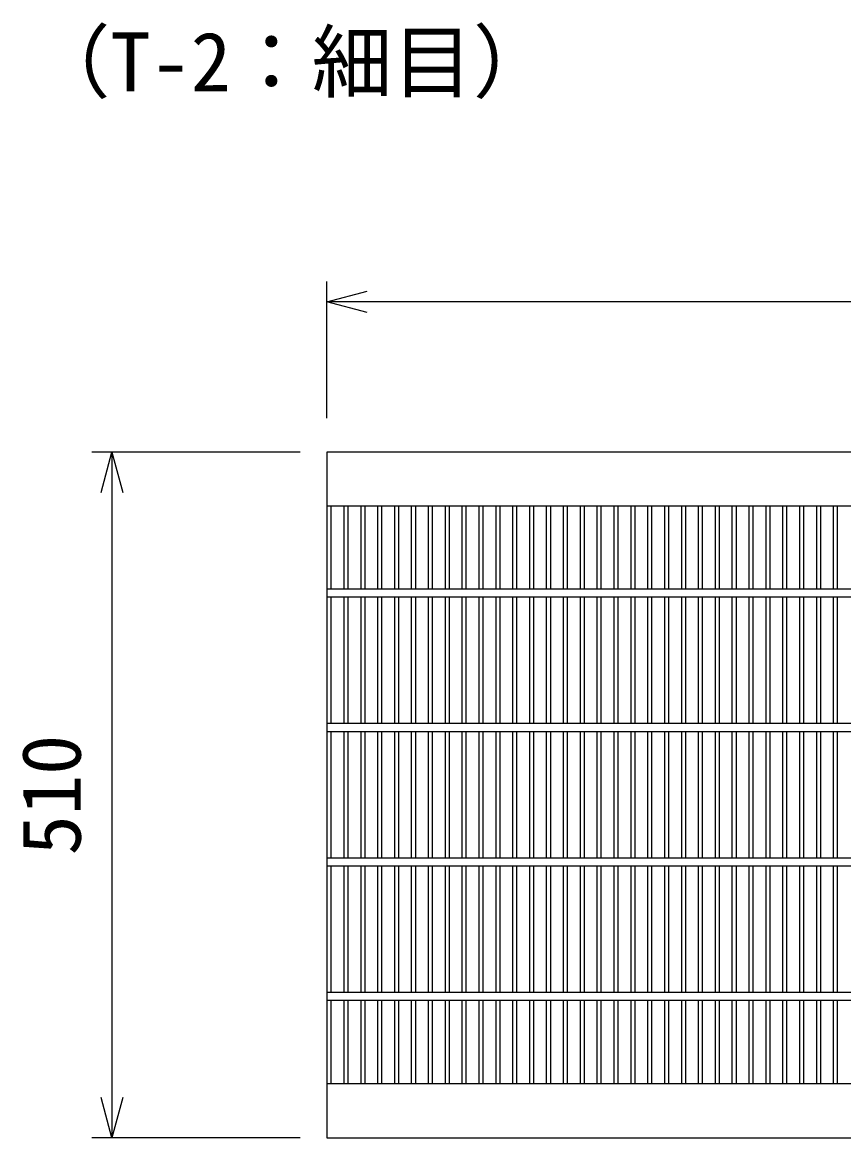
# Model space of a CAD drawing. Units: millimetres, scale not verified. Extents: x -25200 to 25200, y -8910 to 8910.
# Drawn here: x -7103 to -6492, y -5435 to -4605 of the extents above; entities that cross this region are included whole.
import ezdxf
from ezdxf.enums import TextEntityAlignment as Align

# ---------------------------------------------------------------- set-up
doc = ezdxf.new("R2010")
doc.units = ezdxf.units.MM
doc.header["$LTSCALE"] = 30
doc.layers.add('0-0_DIM', color=7, linetype='Continuous', lineweight=25)
doc.layers.add('0-2_HATCH', color=6, linetype='Continuous', lineweight=25)
doc.styles.add('ＭＳ ゴシック', font='')
doc.styles.get('ＭＳ ゴシック').set_extended_font_data('MS Gothic')

msp = doc.modelspace()

# ---------------------------------------------------------------- linework, layer by layer
at = {"layer": '0-0_DIM'}
for p, q in [((-6876.52, -4899.7), (-6876.52, -4798.11)), ((-5881.52, -4813.11), (-6876.52, -4813.11)), ((-6896.52, -4924.92), (-7051.52, -4924.92)), ((-7036.52, -4924.92), (-7036.52, -5434.92)), ((-6896.52, -5434.92), (-7051.52, -5434.92))]:
    msp.add_line(p, q, dxfattribs=at)
for points in [[(-6846.52, -4821.15), (-6876.52, -4813.11), (-6846.52, -4805.07)], [(-7044.56, -4954.92), (-7036.52, -4924.92), (-7028.48, -4954.92)], [(-7028.48, -5404.92), (-7036.52, -5434.92), (-7044.56, -5404.92)]]:
    msp.add_lwpolyline(points, dxfattribs=at)
at = {"layer": '0-2_HATCH'}
for p, q in [((-6876.52, -4964.92), (-5881.52, -4964.92)), ((-6873.52, -4964.92), (-6873.52, -5026.92)), ((-6863.96, -4964.92), (-6863.96, -5026.92)), ((-6860.96, -4964.92), (-6860.96, -5026.92)), ((-6851.41, -4964.92), (-6851.41, -5026.92)), ((-6848.41, -4964.92), (-6848.41, -5026.92)), ((-6838.85, -4964.92), (-6838.85, -5026.92)), ((-6835.85, -4964.92), (-6835.85, -5026.92)), ((-6826.29, -4964.92), (-6826.29, -5026.92)), ((-6823.29, -4964.92), (-6823.29, -5026.92)), ((-6813.73, -4964.92), (-6813.73, -5026.92)), ((-6810.73, -4964.92), (-6810.73, -5026.92)), ((-6801.18, -4964.92), (-6801.18, -5026.92)), ((-6798.18, -4964.92), (-6798.18, -5026.92)), ((-6788.62, -4964.92), (-6788.62, -5026.92)), ((-6785.62, -4964.92), (-6785.62, -5026.92)), ((-6776.06, -4964.92), (-6776.06, -5026.92)), ((-6773.06, -4964.92), (-6773.06, -5026.92)), ((-6763.51, -4964.92), (-6763.51, -5026.92)), ((-6760.51, -4964.92), (-6760.51, -5026.92)), ((-6750.95, -4964.92), (-6750.95, -5026.92)), ((-6747.95, -4964.92), (-6747.95, -5026.92)), ((-6738.39, -4964.92), (-6738.39, -5026.92)), ((-6735.39, -4964.92), (-6735.39, -5026.92)), ((-6725.84, -4964.92), (-6725.84, -5026.92)), ((-6722.84, -4964.92), (-6722.84, -5026.92)), ((-6713.28, -4964.92), (-6713.28, -5026.92)), ((-6710.28, -4964.92), (-6710.28, -5026.92)), ((-6700.72, -4964.92), (-6700.72, -5026.92)), ((-6697.72, -4964.92), (-6697.72, -5026.92)), ((-6688.17, -4964.92), (-6688.17, -5026.92)), ((-6685.17, -4964.92), (-6685.17, -5026.92)), ((-6675.61, -4964.92), (-6675.61, -5026.92)), ((-6672.61, -4964.92), (-6672.61, -5026.92)), ((-6663.05, -4964.92), (-6663.05, -5026.92)), ((-6660.05, -4964.92), (-6660.05, -5026.92)), ((-6650.49, -4964.92), (-6650.49, -5026.92)), ((-6647.49, -4964.92), (-6647.49, -5026.92)), ((-6637.94, -4964.92), (-6637.94, -5026.92)), ((-6634.94, -4964.92), (-6634.94, -5026.92)), ((-6625.38, -4964.92), (-6625.38, -5026.92)), ((-6622.38, -4964.92), (-6622.38, -5026.92)), ((-6612.82, -4964.92), (-6612.82, -5026.92)), ((-6609.82, -4964.92), (-6609.82, -5026.92)), ((-6600.27, -4964.92), (-6600.27, -5026.92)), ((-6597.27, -4964.92), (-6597.27, -5026.92)), ((-6587.71, -4964.92), (-6587.71, -5026.92)), ((-6584.71, -4964.92), (-6584.71, -5026.92)), ((-6575.15, -4964.92), (-6575.15, -5026.92)), ((-6572.15, -4964.92), (-6572.15, -5026.92)), ((-6562.6, -4964.92), (-6562.6, -5026.92)), ((-6559.6, -4964.92), (-6559.6, -5026.92)), ((-6550.04, -4964.92), (-6550.04, -5026.92)), ((-6547.04, -4964.92), (-6547.04, -5026.92)), ((-6537.48, -4964.92), (-6537.48, -5026.92)), ((-6534.48, -4964.92), (-6534.48, -5026.92)), ((-6524.92, -4964.92), (-6524.92, -5026.92)), ((-6521.92, -4964.92), (-6521.92, -5026.92)), ((-6512.37, -4964.92), (-6512.37, -5026.92)), ((-6509.37, -4964.92), (-6509.37, -5026.92)), ((-6499.81, -4964.92), (-6499.81, -5026.92)), ((-6496.81, -4964.92), (-6496.81, -5026.92)), ((-5881.52, -5026.92), (-6876.52, -5026.92)), ((-5881.52, -5032.92), (-6876.52, -5032.92)), ((-6873.52, -5032.92), (-6873.52, -5126.92)), ((-6863.96, -5032.92), (-6863.96, -5126.92)), ((-6860.96, -5032.92), (-6860.96, -5126.92)), ((-6851.41, -5032.92), (-6851.41, -5126.92)), ((-6848.41, -5032.92), (-6848.41, -5126.92)), ((-6838.85, -5032.92), (-6838.85, -5126.92)), ((-6835.85, -5032.92), (-6835.85, -5126.92)), ((-6826.29, -5032.92), (-6826.29, -5126.92)), ((-6823.29, -5032.92), (-6823.29, -5126.92)), ((-6813.73, -5032.92), (-6813.73, -5126.92)), ((-6810.73, -5032.92), (-6810.73, -5126.92)), ((-6801.18, -5032.92), (-6801.18, -5126.92)), ((-6798.18, -5032.92), (-6798.18, -5126.92)), ((-6788.62, -5032.92), (-6788.62, -5126.92)), ((-6785.62, -5032.92), (-6785.62, -5126.92)), ((-6776.06, -5032.92), (-6776.06, -5126.92)), ((-6773.06, -5032.92), (-6773.06, -5126.92)), ((-6763.51, -5032.92), (-6763.51, -5126.92)), ((-6760.51, -5032.92), (-6760.51, -5126.92)), ((-6750.95, -5032.92), (-6750.95, -5126.92)), ((-6747.95, -5032.92), (-6747.95, -5126.92)), ((-6738.39, -5032.92), (-6738.39, -5126.92)), ((-6735.39, -5032.92), (-6735.39, -5126.92)), ((-6725.84, -5032.92), (-6725.84, -5126.92)), ((-6722.84, -5032.92), (-6722.84, -5126.92)), ((-6713.28, -5032.92), (-6713.28, -5126.92)), ((-6710.28, -5032.92), (-6710.28, -5126.92)), ((-6700.72, -5032.92), (-6700.72, -5126.92)), ((-6697.72, -5032.92), (-6697.72, -5126.92)), ((-6688.17, -5032.92), (-6688.17, -5126.92)), ((-6685.17, -5032.92), (-6685.17, -5126.92)), ((-6675.61, -5032.92), (-6675.61, -5126.92)), ((-6672.61, -5032.92), (-6672.61, -5126.92)), ((-6663.05, -5032.92), (-6663.05, -5126.92)), ((-6660.05, -5032.92), (-6660.05, -5126.92)), ((-6650.49, -5032.92), (-6650.49, -5126.92)), ((-6647.49, -5032.92), (-6647.49, -5126.92)), ((-6637.94, -5032.92), (-6637.94, -5126.92)), ((-6634.94, -5032.92), (-6634.94, -5126.92)), ((-6625.38, -5032.92), (-6625.38, -5126.92)), ((-6622.38, -5032.92), (-6622.38, -5126.92)), ((-6612.82, -5032.92), (-6612.82, -5126.92)), ((-6609.82, -5032.92), (-6609.82, -5126.92)), ((-6600.27, -5032.92), (-6600.27, -5126.92)), ((-6597.27, -5032.92), (-6597.27, -5126.92)), ((-6587.71, -5032.92), (-6587.71, -5126.92)), ((-6584.71, -5032.92), (-6584.71, -5126.92)), ((-6575.15, -5032.92), (-6575.15, -5126.92)), ((-6572.15, -5032.92), (-6572.15, -5126.92)), ((-6562.6, -5032.92), (-6562.6, -5126.92)), ((-6559.6, -5032.92), (-6559.6, -5126.92)), ((-6550.04, -5032.92), (-6550.04, -5126.92)), ((-6547.04, -5032.92), (-6547.04, -5126.92)), ((-6537.48, -5032.92), (-6537.48, -5126.92)), ((-6534.48, -5032.92), (-6534.48, -5126.92)), ((-6524.92, -5032.92), (-6524.92, -5126.92)), ((-6521.92, -5032.92), (-6521.92, -5126.92)), ((-6512.37, -5032.92), (-6512.37, -5126.92)), ((-6509.37, -5032.92), (-6509.37, -5126.92)), ((-6499.81, -5032.92), (-6499.81, -5126.92)), ((-6496.81, -5032.92), (-6496.81, -5126.92)), ((-5881.52, -5126.92), (-6876.52, -5126.92)), ((-5881.52, -5132.92), (-6876.52, -5132.92)), ((-6873.52, -5132.92), (-6873.52, -5226.92)), ((-6863.96, -5132.92), (-6863.96, -5226.92)), ((-6860.96, -5132.92), (-6860.96, -5226.92)), ((-6851.41, -5132.92), (-6851.41, -5226.92)), ((-6848.41, -5132.92), (-6848.41, -5226.92)), ((-6838.85, -5132.92), (-6838.85, -5226.92)), ((-6835.85, -5132.92), (-6835.85, -5226.92)), ((-6826.29, -5132.92), (-6826.29, -5226.92)), ((-6823.29, -5132.92), (-6823.29, -5226.92)), ((-6813.73, -5132.92), (-6813.73, -5226.92)), ((-6810.73, -5132.92), (-6810.73, -5226.92)), ((-6801.18, -5132.92), (-6801.18, -5226.92)), ((-6798.18, -5132.92), (-6798.18, -5226.92)), ((-6788.62, -5132.92), (-6788.62, -5226.92)), ((-6785.62, -5132.92), (-6785.62, -5226.92)), ((-6776.06, -5132.92), (-6776.06, -5226.92)), ((-6773.06, -5132.92), (-6773.06, -5226.92)), ((-6763.51, -5132.92), (-6763.51, -5226.92)), ((-6760.51, -5132.92), (-6760.51, -5226.92)), ((-6750.95, -5132.92), (-6750.95, -5226.92)), ((-6747.95, -5132.92), (-6747.95, -5226.92)), ((-6738.39, -5132.92), (-6738.39, -5226.92)), ((-6735.39, -5132.92), (-6735.39, -5226.92)), ((-6725.84, -5132.92), (-6725.84, -5226.92)), ((-6722.84, -5132.92), (-6722.84, -5226.92)), ((-6713.28, -5132.92), (-6713.28, -5226.92)), ((-6710.28, -5132.92), (-6710.28, -5226.92)), ((-6700.72, -5132.92), (-6700.72, -5226.92)), ((-6697.72, -5132.92), (-6697.72, -5226.92)), ((-6688.17, -5132.92), (-6688.17, -5226.92)), ((-6685.17, -5132.92), (-6685.17, -5226.92)), ((-6675.61, -5132.92), (-6675.61, -5226.92)), ((-6672.61, -5132.92), (-6672.61, -5226.92)), ((-6663.05, -5132.92), (-6663.05, -5226.92)), ((-6660.05, -5132.92), (-6660.05, -5226.92)), ((-6650.49, -5132.92), (-6650.49, -5226.92)), ((-6647.49, -5132.92), (-6647.49, -5226.92)), ((-6637.94, -5132.92), (-6637.94, -5226.92)), ((-6634.94, -5132.92), (-6634.94, -5226.92)), ((-6625.38, -5132.92), (-6625.38, -5226.92)), ((-6622.38, -5132.92), (-6622.38, -5226.92)), ((-6612.82, -5132.92), (-6612.82, -5226.92)), ((-6609.82, -5132.92), (-6609.82, -5226.92)), ((-6600.27, -5132.92), (-6600.27, -5226.92)), ((-6597.27, -5132.92), (-6597.27, -5226.92)), ((-6587.71, -5132.92), (-6587.71, -5226.92)), ((-6584.71, -5132.92), (-6584.71, -5226.92)), ((-6575.15, -5132.92), (-6575.15, -5226.92)), ((-6572.15, -5132.92), (-6572.15, -5226.92)), ((-6562.6, -5132.92), (-6562.6, -5226.92)), ((-6559.6, -5132.92), (-6559.6, -5226.92)), ((-6550.04, -5132.92), (-6550.04, -5226.92)), ((-6547.04, -5132.92), (-6547.04, -5226.92)), ((-6537.48, -5132.92), (-6537.48, -5226.92)), ((-6534.48, -5132.92), (-6534.48, -5226.92)), ((-6524.92, -5132.92), (-6524.92, -5226.92)), ((-6521.92, -5132.92), (-6521.92, -5226.92)), ((-6512.37, -5132.92), (-6512.37, -5226.92)), ((-6509.37, -5132.92), (-6509.37, -5226.92)), ((-6499.81, -5132.92), (-6499.81, -5226.92)), ((-6496.81, -5132.92), (-6496.81, -5226.92)), ((-5881.52, -5226.92), (-6876.52, -5226.92)), ((-5881.52, -5232.92), (-6876.52, -5232.92)), ((-6873.52, -5232.92), (-6873.52, -5326.92)), ((-6863.96, -5232.92), (-6863.96, -5326.92)), ((-6860.96, -5232.92), (-6860.96, -5326.92)), ((-6851.41, -5232.92), (-6851.41, -5326.92)), ((-6848.41, -5232.92), (-6848.41, -5326.92)), ((-6838.85, -5232.92), (-6838.85, -5326.92)), ((-6835.85, -5232.92), (-6835.85, -5326.92)), ((-6826.29, -5232.92), (-6826.29, -5326.92)), ((-6823.29, -5232.92), (-6823.29, -5326.92)), ((-6813.73, -5232.92), (-6813.73, -5326.92)), ((-6810.73, -5232.92), (-6810.73, -5326.92)), ((-6801.18, -5232.92), (-6801.18, -5326.92)), ((-6798.18, -5232.92), (-6798.18, -5326.92)), ((-6788.62, -5232.92), (-6788.62, -5326.92)), ((-6785.62, -5232.92), (-6785.62, -5326.92)), ((-6776.06, -5232.92), (-6776.06, -5326.92)), ((-6773.06, -5232.92), (-6773.06, -5326.92)), ((-6763.51, -5232.92), (-6763.51, -5326.92)), ((-6760.51, -5232.92), (-6760.51, -5326.92)), ((-6750.95, -5232.92), (-6750.95, -5326.92)), ((-6747.95, -5232.92), (-6747.95, -5326.92)), ((-6738.39, -5232.92), (-6738.39, -5326.92)), ((-6735.39, -5232.92), (-6735.39, -5326.92)), ((-6725.84, -5232.92), (-6725.84, -5326.92)), ((-6722.84, -5232.92), (-6722.84, -5326.92)), ((-6713.28, -5232.92), (-6713.28, -5326.92)), ((-6710.28, -5232.92), (-6710.28, -5326.92)), ((-6700.72, -5232.92), (-6700.72, -5326.92)), ((-6697.72, -5232.92), (-6697.72, -5326.92)), ((-6688.17, -5232.92), (-6688.17, -5326.92)), ((-6685.17, -5232.92), (-6685.17, -5326.92)), ((-6675.61, -5232.92), (-6675.61, -5326.92)), ((-6672.61, -5232.92), (-6672.61, -5326.92)), ((-6663.05, -5232.92), (-6663.05, -5326.92)), ((-6660.05, -5232.92), (-6660.05, -5326.92)), ((-6650.49, -5232.92), (-6650.49, -5326.92)), ((-6647.49, -5232.92), (-6647.49, -5326.92)), ((-6637.94, -5232.92), (-6637.94, -5326.92)), ((-6634.94, -5232.92), (-6634.94, -5326.92)), ((-6625.38, -5232.92), (-6625.38, -5326.92)), ((-6622.38, -5232.92), (-6622.38, -5326.92)), ((-6612.82, -5232.92), (-6612.82, -5326.92)), ((-6609.82, -5232.92), (-6609.82, -5326.92)), ((-6600.27, -5232.92), (-6600.27, -5326.92)), ((-6597.27, -5232.92), (-6597.27, -5326.92)), ((-6587.71, -5232.92), (-6587.71, -5326.92)), ((-6584.71, -5232.92), (-6584.71, -5326.92)), ((-6575.15, -5232.92), (-6575.15, -5326.92)), ((-6572.15, -5232.92), (-6572.15, -5326.92)), ((-6562.6, -5232.92), (-6562.6, -5326.92)), ((-6559.6, -5232.92), (-6559.6, -5326.92)), ((-6550.04, -5232.92), (-6550.04, -5326.92)), ((-6547.04, -5232.92), (-6547.04, -5326.92)), ((-6537.48, -5232.92), (-6537.48, -5326.92)), ((-6534.48, -5232.92), (-6534.48, -5326.92)), ((-6524.92, -5232.92), (-6524.92, -5326.92)), ((-6521.92, -5232.92), (-6521.92, -5326.92)), ((-6512.37, -5232.92), (-6512.37, -5326.92)), ((-6509.37, -5232.92), (-6509.37, -5326.92)), ((-6499.81, -5232.92), (-6499.81, -5326.92)), ((-6496.81, -5232.92), (-6496.81, -5326.92)), ((-5881.52, -5326.92), (-6876.52, -5326.92)), ((-5881.52, -5332.92), (-6876.52, -5332.92)), ((-6873.52, -5332.92), (-6873.52, -5394.92)), ((-6863.96, -5332.92), (-6863.96, -5394.92)), ((-6860.96, -5332.92), (-6860.96, -5394.92)), ((-6851.41, -5332.92), (-6851.41, -5394.92)), ((-6848.41, -5332.92), (-6848.41, -5394.92)), ((-6838.85, -5332.92), (-6838.85, -5394.92)), ((-6835.85, -5332.92), (-6835.85, -5394.92)), ((-6826.29, -5332.92), (-6826.29, -5394.92)), ((-6823.29, -5332.92), (-6823.29, -5394.92)), ((-6813.73, -5332.92), (-6813.73, -5394.92)), ((-6810.73, -5332.92), (-6810.73, -5394.92)), ((-6801.18, -5332.92), (-6801.18, -5394.92)), ((-6798.18, -5332.92), (-6798.18, -5394.92)), ((-6788.62, -5332.92), (-6788.62, -5394.92)), ((-6785.62, -5332.92), (-6785.62, -5394.92)), ((-6776.06, -5332.92), (-6776.06, -5394.92)), ((-6773.06, -5332.92), (-6773.06, -5394.92)), ((-6763.51, -5332.92), (-6763.51, -5394.92)), ((-6760.51, -5332.92), (-6760.51, -5394.92)), ((-6750.95, -5332.92), (-6750.95, -5394.92)), ((-6747.95, -5332.92), (-6747.95, -5394.92)), ((-6738.39, -5332.92), (-6738.39, -5394.92)), ((-6735.39, -5332.92), (-6735.39, -5394.92)), ((-6725.84, -5332.92), (-6725.84, -5394.92)), ((-6722.84, -5332.92), (-6722.84, -5394.92)), ((-6713.28, -5332.92), (-6713.28, -5394.92)), ((-6710.28, -5332.92), (-6710.28, -5394.92)), ((-6700.72, -5332.92), (-6700.72, -5394.92)), ((-6697.72, -5332.92), (-6697.72, -5394.92)), ((-6688.17, -5332.92), (-6688.17, -5394.92)), ((-6685.17, -5332.92), (-6685.17, -5394.92)), ((-6675.61, -5332.92), (-6675.61, -5394.92)), ((-6672.61, -5332.92), (-6672.61, -5394.92)), ((-6663.05, -5332.92), (-6663.05, -5394.92)), ((-6660.05, -5332.92), (-6660.05, -5394.92)), ((-6650.49, -5332.92), (-6650.49, -5394.92)), ((-6647.49, -5332.92), (-6647.49, -5394.92)), ((-6637.94, -5332.92), (-6637.94, -5394.92)), ((-6634.94, -5332.92), (-6634.94, -5394.92)), ((-6625.38, -5332.92), (-6625.38, -5394.92)), ((-6622.38, -5332.92), (-6622.38, -5394.92)), ((-6612.82, -5332.92), (-6612.82, -5394.92)), ((-6609.82, -5332.92), (-6609.82, -5394.92)), ((-6600.27, -5332.92), (-6600.27, -5394.92)), ((-6597.27, -5332.92), (-6597.27, -5394.92)), ((-6587.71, -5332.92), (-6587.71, -5394.92)), ((-6584.71, -5332.92), (-6584.71, -5394.92)), ((-6575.15, -5332.92), (-6575.15, -5394.92)), ((-6572.15, -5332.92), (-6572.15, -5394.92)), ((-6562.6, -5332.92), (-6562.6, -5394.92)), ((-6559.6, -5332.92), (-6559.6, -5394.92)), ((-6550.04, -5332.92), (-6550.04, -5394.92)), ((-6547.04, -5332.92), (-6547.04, -5394.92)), ((-6537.48, -5332.92), (-6537.48, -5394.92)), ((-6534.48, -5332.92), (-6534.48, -5394.92)), ((-6524.92, -5332.92), (-6524.92, -5394.92)), ((-6521.92, -5332.92), (-6521.92, -5394.92)), ((-6512.37, -5332.92), (-6512.37, -5394.92)), ((-6509.37, -5332.92), (-6509.37, -5394.92)), ((-6499.81, -5332.92), (-6499.81, -5394.92)), ((-6496.81, -5332.92), (-6496.81, -5394.92)), ((-5881.52, -5394.92), (-6876.52, -5394.92))]:
    msp.add_line(p, q, dxfattribs=at)
msp.add_lwpolyline([(-6876.52, -4924.92), (-6876.52, -5434.92), (-5881.52, -5434.92), (-5881.52, -4924.92)], close=True, dxfattribs=at)

# ---------------------------------------------------------------- texts
at = {"layer": '0-0_DIM', "style": 'ＭＳ ゴシック'}
msp.add_text('（T-2：細目）', height=43.99, dxfattribs=at).set_placement((-7097.66, -4669.74), align=Align.BOTTOM_LEFT)
msp.add_text('510', height=43.99, rotation=90, dxfattribs=at).set_placement((-7046.52, -5224.92), align=Align.BOTTOM_LEFT)

doc.saveas('drawing.dxf')
